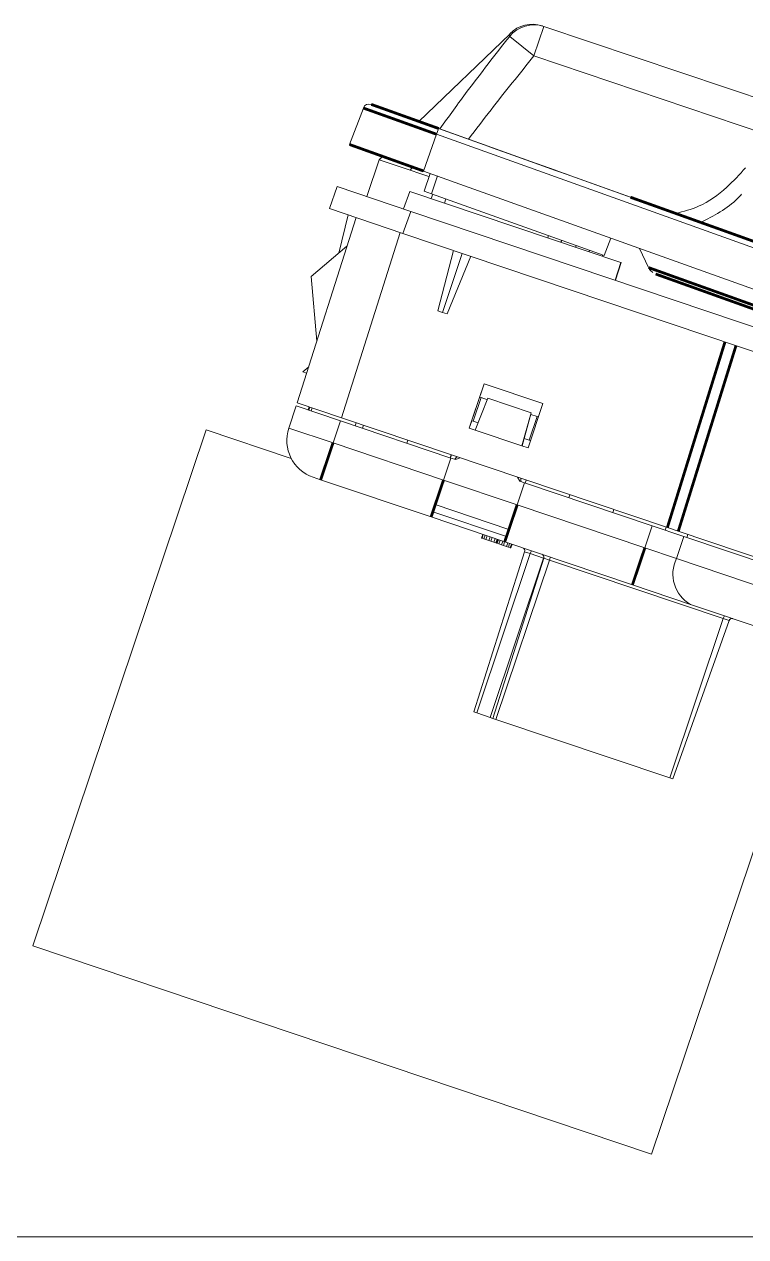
# Model space of a CAD drawing. Header units: millimetres. Extents: x -16985 to -606, y 2122 to 9380.
# Drawn here: x -7690.8 to -7644.4, y 5799.2 to 5877.1 of the extents above; entities that cross this region are included whole.
import ezdxf

# ---------------------------------------------------------------- set-up
doc = ezdxf.new("R2010")
doc.units = ezdxf.units.MM
for name, pattern in [('K5LT32768', [0]), ('K5LT32769', [0]), ('K5LT_THIN', [0])]:
    doc.linetypes.add(name, pattern=pattern)

msp = doc.modelspace()

# ---------------------------------------------------------------- linework, layer by layer
at = {"color": 7, "linetype": 'K5LT_THIN', "lineweight": 18}
for p, q in [((-7657.415, 5876.974), (-7658.053, 5875.079)), ((-7657.415, 5876.974), (-7642.298, 5871.887)), ((-7659.604, 5876.477), (-7665.446, 5870.865)), ((-7659.607, 5876.33), (-7658.053, 5875.079)), ((-7669.021, 5871.726), (-7669.907, 5869.381)), ((-7668.501, 5871.958), (-7668.512, 5871.961)), ((-7664.308, 5870.04), (-7665.153, 5867.679)), ((-7664.308, 5870.04), (-7639.206, 5861.055)), ((-7664.176, 5870.41), (-7639.073, 5861.425)), ((-7648.923, 5864.951), (-7664.162, 5870.405)), ((-7661.533, 5869.464), (-7661.536, 5869.465)), ((-7661.536, 5869.465), (-7659.097, 5868.592)), ((-7661.519, 5869.459), (-7661.533, 5869.464)), ((-7661.522, 5869.46), (-7659.097, 5868.592)), ((-7661.519, 5869.459), (-7661.522, 5869.46)), ((-7660.664, 5869.153), (-7661.519, 5869.459)), ((-7660.667, 5869.154), (-7660.664, 5869.153)), ((-7659.097, 5868.592), (-7660.667, 5869.154)), ((-7660.651, 5869.148), (-7660.664, 5869.153)), ((-7659.097, 5868.592), (-7660.654, 5869.149)), ((-7660.654, 5869.149), (-7660.651, 5869.148)), ((-7667.988, 5868.465), (-7668.805, 5866.036)), ((-7668.008, 5868.405), (-7666, 5867.73)), ((-7667.783, 5868.62), (-7668.007, 5868.405)), ((-7659.097, 5868.592), (-7656.668, 5867.723)), ((-7657.522, 5868.028), (-7659.097, 5868.592)), ((-7659.097, 5868.592), (-7656.654, 5867.718)), ((-7657.536, 5868.033), (-7658.611, 5868.418)), ((-7658.243, 5868.286), (-7658.253, 5868.29)), ((-7658.253, 5868.29), (-7657.536, 5868.033)), ((-7657.21, 5867.917), (-7658.243, 5868.286)), ((-7665.382, 5867.522), (-7666, 5867.73)), ((-7664.801, 5867.326), (-7665.382, 5867.522)), ((-7665.153, 5867.679), (-7634.932, 5856.863)), ((-7665.117, 5866.392), (-7664.732, 5867.529)), ((-7657.536, 5868.033), (-7657.522, 5868.028)), ((-7657.536, 5868.033), (-7657.536, 5868.033)), ((-7657.522, 5868.028), (-7657.522, 5868.028)), ((-7657.21, 5867.917), (-7657.211, 5867.917)), ((-7655.785, 5867.407), (-7657.21, 5867.917)), ((-7656.668, 5867.723), (-7656.667, 5867.722)), ((-7656.667, 5867.722), (-7656.654, 5867.718)), ((-7656.654, 5867.718), (-7656.654, 5867.718)), ((-7656.654, 5867.718), (-7655.775, 5867.403)), ((-7664.641, 5866.221), (-7664.256, 5867.358)), ((-7655.775, 5867.403), (-7655.785, 5867.407)), ((-7671.209, 5865.262), (-7670.706, 5866.676)), ((-7670.706, 5866.676), (-7665.969, 5865.082)), ((-7666.439, 5865.24), (-7666.037, 5866.37)), ((-7666.037, 5866.37), (-7652.449, 5861.797)), ((-7665.117, 5866.392), (-7664.641, 5866.221)), ((-7664.648, 5865.903), (-7664.546, 5866.187)), ((-7653.531, 5862.245), (-7664.641, 5866.221)), ((-7666.473, 5863.668), (-7671.209, 5865.262)), ((-7663.799, 5865.617), (-7663.706, 5865.887)), ((-7673.274, 5852.768), (-7669.493, 5864.685)), ((-7670.008, 5864.858), (-7670.607, 5862.398)), ((-7666.473, 5863.668), (-7665.969, 5865.082)), ((-7629.954, 5852.961), (-7665.969, 5865.082)), ((-7670.431, 5851.812), (-7666.651, 5863.728)), ((-7630.432, 5851.539), (-7666.473, 5863.668)), ((-7670.078, 5862.842), (-7672.38, 5860.908)), ((-7657.158, 5863.383), (-7657.109, 5863.526)), ((-7656.307, 5863.096), (-7656.261, 5863.222)), ((-7656.306, 5863.096), (-7656.261, 5863.222)), ((-7655.359, 5862.777), (-7655.32, 5862.885)), ((-7653.531, 5862.245), (-7653.107, 5863.368)), ((-7653.524, 5862.243), (-7653.1, 5863.365)), ((-7663.211, 5862.57), (-7664.236, 5858.695)), ((-7662.653, 5862.383), (-7663.929, 5858.592)), ((-7662.096, 5862.195), (-7663.622, 5858.489)), ((-7654.5, 5862.488), (-7654.466, 5862.58)), ((-7654.498, 5862.487), (-7654.465, 5862.579)), ((-7653.651, 5862.202), (-7653.624, 5862.278)), ((-7653.651, 5862.202), (-7653.624, 5862.278)), ((-7653.651, 5862.202), (-7653.623, 5862.278)), ((-7653.65, 5862.202), (-7653.623, 5862.278)), ((-7653.647, 5862.201), (-7653.62, 5862.277)), ((-7653.647, 5862.201), (-7653.62, 5862.277)), ((-7653.647, 5862.201), (-7653.619, 5862.277)), ((-7653.646, 5862.201), (-7653.619, 5862.277)), ((-7653.531, 5862.245), (-7653.524, 5862.243)), ((-7651.253, 5862.704), (-7650.669, 5861.47)), ((-7652.812, 5860.653), (-7652.449, 5861.797)), ((-7652.804, 5860.651), (-7652.441, 5861.795)), ((-7652.449, 5861.797), (-7652.441, 5861.795)), ((-7672.38, 5860.908), (-7672.013, 5856.741)), ((-7663.929, 5858.592), (-7664.236, 5858.695)), ((-7663.622, 5858.489), (-7663.929, 5858.592)), ((-7672.917, 5854.759), (-7672.539, 5855.086)), ((-7672.669, 5854.675), (-7672.917, 5854.759)), ((-7661.254, 5853.999), (-7662.211, 5851.156)), ((-7661.956, 5851.914), (-7661.254, 5853.999)), ((-7657.463, 5852.723), (-7661.254, 5853.999)), ((-7670.431, 5851.812), (-7673.274, 5852.768)), ((-7661.446, 5853.114), (-7661.956, 5851.597)), ((-7661.446, 5853.114), (-7661.956, 5851.597)), ((-7661.818, 5851.023), (-7661.006, 5853.071)), ((-7661.541, 5853.146), (-7661.446, 5853.114)), ((-7661.446, 5853.114), (-7661.446, 5853.114)), ((-7661.446, 5853.114), (-7661.043, 5852.978)), ((-7658.221, 5852.134), (-7661.006, 5853.071)), ((-7657.463, 5852.723), (-7658.42, 5849.88)), ((-7673.337, 5852.579), (-7673.816, 5851.157)), ((-7673.337, 5852.579), (-7670.495, 5851.622)), ((-7672.577, 5852.323), (-7672.513, 5852.512)), ((-7672.53, 5852.307), (-7672.467, 5852.497)), ((-7672.389, 5852.26), (-7672.322, 5852.448)), ((-7661.956, 5851.914), (-7662.211, 5851.155)), ((-7661.956, 5851.914), (-7661.956, 5851.914)), ((-7658.814, 5850.012), (-7658.221, 5852.134)), ((-7658.813, 5850.012), (-7658.221, 5852.134)), ((-7657.845, 5851.902), (-7658.355, 5850.385)), ((-7658.248, 5852.037), (-7657.845, 5851.902)), ((-7658.221, 5852.134), (-7658.221, 5852.134)), ((-7657.845, 5851.902), (-7657.75, 5851.87)), ((-7670.974, 5850.2), (-7673.816, 5851.157)), ((-7670.495, 5851.622), (-7670.974, 5850.2)), ((-7670.495, 5851.622), (-7663.387, 5849.23)), ((-7649.463, 5844.755), (-7670.431, 5851.812)), ((-7669.009, 5851.333), (-7669.073, 5851.144)), ((-7661.818, 5851.023), (-7662.211, 5851.156)), ((-7662.043, 5851.627), (-7662.203, 5851.153)), ((-7662.044, 5851.627), (-7662.203, 5851.153)), ((-7662.052, 5851.629), (-7661.956, 5851.597)), ((-7661.956, 5851.597), (-7661.956, 5851.597)), ((-7661.956, 5851.597), (-7661.633, 5851.489)), ((-7690.289, 5817.873), (-7679.126, 5851.045)), ((-7673.665, 5849.207), (-7679.126, 5851.045)), ((-7666.166, 5850.376), (-7666.23, 5850.187)), ((-7666.23, 5850.187), (-7666.166, 5850.376)), ((-7658.814, 5850.012), (-7661.818, 5851.023)), ((-7658.806, 5850.009), (-7658.671, 5850.492)), ((-7658.805, 5850.009), (-7658.671, 5850.492)), ((-7658.679, 5850.494), (-7658.355, 5850.385)), ((-7658.355, 5850.385), (-7658.261, 5850.354)), ((-7663.865, 5847.808), (-7670.974, 5850.2)), ((-7658.814, 5850.012), (-7658.814, 5850.012)), ((-7658.42, 5849.88), (-7658.814, 5850.012)), ((-7663.865, 5847.808), (-7663.387, 5849.23)), ((-7663.865, 5847.808), (-7663.387, 5849.23)), ((-7663.428, 5849.244), (-7663.367, 5849.434)), ((-7663.367, 5849.434), (-7663.427, 5849.244)), ((-7663.421, 5849.241), (-7663.36, 5849.432)), ((-7663.42, 5849.241), (-7663.36, 5849.432)), ((-7663.387, 5849.23), (-7663.387, 5849.23)), ((-7663.079, 5849.126), (-7663.387, 5849.23)), ((-7663.003, 5849.312), (-7663.136, 5849.145)), ((-7662.805, 5849.245), (-7663.079, 5849.126)), ((-7671.77, 5847.831), (-7672.244, 5847.99)), ((-7658.955, 5847.739), (-7659.102, 5847.999)), ((-7659.102, 5847.999), (-7658.955, 5847.738)), ((-7664.662, 5845.439), (-7671.77, 5847.831)), ((-7659.126, 5846.213), (-7658.648, 5847.635)), ((-7658.648, 5847.635), (-7658.955, 5847.739)), ((-7658.896, 5847.93), (-7658.891, 5847.717)), ((-7658.896, 5847.929), (-7658.891, 5847.717)), ((-7658.648, 5847.635), (-7650.432, 5844.87)), ((-7658.606, 5847.621), (-7658.539, 5847.81)), ((-7655.741, 5846.868), (-7655.804, 5846.678)), ((-7664.662, 5845.439), (-7664.548, 5845.777)), ((-7650.91, 5843.448), (-7659.126, 5846.213)), ((-7652.897, 5845.911), (-7652.961, 5845.721)), ((-7652.961, 5845.721), (-7652.897, 5845.911)), ((-7664.662, 5845.439), (-7659.923, 5843.844)), ((-7661.343, 5844.322), (-7661.423, 5844.085)), ((-7661.303, 5844.308), (-7661.383, 5844.071)), ((-7661.182, 5844.267), (-7661.262, 5844.03)), ((-7661.061, 5844.227), (-7661.141, 5843.99)), ((-7660.859, 5844.159), (-7660.939, 5843.922)), ((-7660.738, 5844.118), (-7660.818, 5843.881)), ((-7650.91, 5843.448), (-7650.432, 5844.87)), ((-7650.432, 5844.87), (-7648.396, 5844.185)), ((-7648.76, 5844.518), (-7649.463, 5844.755)), ((-7648.874, 5842.763), (-7648.396, 5844.185)), ((-7629.434, 5838.015), (-7648.76, 5844.518)), ((-7648.396, 5844.185), (-7636.975, 5840.341)), ((-7661.383, 5844.071), (-7661.423, 5844.085)), ((-7661.262, 5844.03), (-7661.383, 5844.071)), ((-7661.141, 5843.99), (-7661.262, 5844.03)), ((-7660.939, 5843.922), (-7661.141, 5843.99)), ((-7660.818, 5843.881), (-7660.939, 5843.922)), ((-7660.616, 5843.813), (-7660.818, 5843.881)), ((-7660.537, 5844.05), (-7660.616, 5843.813)), ((-7660.495, 5843.773), (-7660.616, 5843.813)), ((-7660.416, 5844.009), (-7660.495, 5843.773)), ((-7660.455, 5843.759), (-7660.495, 5843.773)), ((-7660.375, 5843.996), (-7660.455, 5843.759)), ((-7660.415, 5843.745), (-7660.455, 5843.759)), ((-7660.335, 5843.982), (-7660.415, 5843.745)), ((-7660.294, 5843.705), (-7660.415, 5843.745)), ((-7660.214, 5843.942), (-7660.294, 5843.705)), ((-7660.132, 5843.65), (-7660.294, 5843.705)), ((-7660.053, 5843.887), (-7660.132, 5843.65)), ((-7660.011, 5843.61), (-7660.132, 5843.65)), ((-7659.932, 5843.847), (-7660.011, 5843.61)), ((-7659.81, 5843.542), (-7660.011, 5843.61)), ((-7651.707, 5841.079), (-7659.923, 5843.844)), ((-7659.73, 5843.779), (-7659.81, 5843.542)), ((-7659.689, 5843.501), (-7659.81, 5843.542)), ((-7659.609, 5843.738), (-7659.689, 5843.501)), ((-7659.568, 5843.46), (-7659.689, 5843.501)), ((-7659.488, 5843.697), (-7659.568, 5843.46)), ((-7659.527, 5843.447), (-7659.568, 5843.46)), ((-7659.447, 5843.684), (-7659.527, 5843.447)), ((-7659.447, 5843.684), (-7659.527, 5843.447)), ((-7659.526, 5843.446), (-7659.527, 5843.447)), ((-7659.446, 5843.683), (-7659.526, 5843.446)), ((-7659.446, 5843.683), (-7659.526, 5843.446)), ((-7659.526, 5843.446), (-7659.526, 5843.446)), ((-7659.525, 5843.446), (-7659.526, 5843.446)), ((-7659.445, 5843.683), (-7659.525, 5843.446)), ((-7659.445, 5843.683), (-7659.525, 5843.446)), ((-7659.524, 5843.446), (-7659.525, 5843.446)), ((-7659.444, 5843.682), (-7659.524, 5843.446)), ((-7659.523, 5843.445), (-7659.524, 5843.446)), ((-7659.444, 5843.682), (-7659.523, 5843.445)), ((-7648.874, 5842.763), (-7650.91, 5843.448)), ((-7658.646, 5843.207), (-7661.914, 5832.907)), ((-7658.278, 5843.083), (-7661.724, 5832.844)), ((-7660.871, 5832.557), (-7657.425, 5842.796)), ((-7657.415, 5842.792), (-7660.682, 5832.493)), ((-7657.047, 5842.668), (-7660.492, 5832.429)), ((-7658.278, 5843.083), (-7658.646, 5843.207)), ((-7657.425, 5842.796), (-7658.278, 5843.083)), ((-7657.047, 5842.668), (-7657.415, 5842.792)), ((-7645.863, 5838.905), (-7657.047, 5842.668)), ((-7637.429, 5838.911), (-7648.874, 5842.763)), ((-7647.974, 5839.822), (-7651.707, 5841.079)), ((-7637.886, 5836.427), (-7647.974, 5839.822)), ((-7645.863, 5838.905), (-7649.309, 5828.665)), ((-7645.494, 5838.781), (-7649.119, 5828.602)), ((-7645.493, 5838.78), (-7649.118, 5828.601)), ((-7645.491, 5838.779), (-7649.116, 5828.6)), ((-7645.49, 5838.779), (-7649.114, 5828.6)), ((-7645.494, 5838.781), (-7645.863, 5838.905)), ((-7645.493, 5838.78), (-7645.494, 5838.781)), ((-7645.49, 5838.779), (-7645.491, 5838.779)), ((-7650.483, 5804.477), (-7639.638, 5836.701)), ((-7661.724, 5832.844), (-7661.914, 5832.907)), ((-7661.724, 5832.844), (-7660.871, 5832.557)), ((-7660.682, 5832.493), (-7660.871, 5832.557)), ((-7660.492, 5832.429), (-7660.682, 5832.493)), ((-7660.492, 5832.429), (-7649.309, 5828.665)), ((-7649.119, 5828.602), (-7649.309, 5828.665)), ((-7649.119, 5828.602), (-7649.118, 5828.601)), ((-7649.116, 5828.6), (-7649.118, 5828.601)), ((-7649.116, 5828.6), (-7649.114, 5828.6)), ((-7650.483, 5804.477), (-7690.289, 5817.873)), ((-7740.495, 5799.17), (-7573.554, 5799.17))]:
    msp.add_line(p, q, dxfattribs=at)
at = {"color": 8, "linetype": 'K5LT32768', "lineweight": 15, "true_color": 0x808080}
for p, q in [((-7643.194, 5870.078), (-7658.053, 5875.079)), ((-7666, 5867.73), (-7665.858, 5867.932)), ((-7669.547, 5851.303), (-7669.483, 5851.493)), ((-7659.126, 5846.213), (-7663.865, 5847.808)), ((-7659.809, 5844.183), (-7664.548, 5845.777)), ((-7659.654, 5844.644), (-7664.393, 5846.239)), ((-7649.611, 5844.594), (-7649.547, 5844.783)), ((-7648.204, 5844.12), (-7648.137, 5844.309)), ((-7645.491, 5838.779), (-7645.493, 5838.78))]:
    msp.add_line(p, q, dxfattribs=at)
at = {"color": 7, "linetype": 'K5LT_THIN', "const_width": 0.18}
for points in [[(-7669.021, 5871.726), (-7668.931, 5871.694), (-7668.663, 5871.598), (-7668.227, 5871.442), (-7667.641, 5871.232), (-7666.927, 5870.977), (-7666.112, 5870.685), (-7665.228, 5870.369), (-7664.308, 5870.04)], [(-7668.512, 5871.961), (-7668.429, 5871.932), (-7668.182, 5871.843), (-7667.782, 5871.7), (-7667.242, 5871.507), (-7666.585, 5871.272), (-7665.836, 5871.004), (-7665.022, 5870.712), (-7664.176, 5870.41)], [(-7664.162, 5870.405), (-7665.008, 5870.708), (-7665.822, 5870.999), (-7666.572, 5871.267), (-7667.229, 5871.503), (-7667.769, 5871.696), (-7668.17, 5871.839), (-7668.417, 5871.928), (-7668.501, 5871.958)], [(-7665.153, 5867.679), (-7666.081, 5868.011), (-7666.973, 5868.33), (-7667.795, 5868.625), (-7668.515, 5868.882), (-7669.106, 5869.094), (-7669.545, 5869.251), (-7669.816, 5869.348), (-7669.907, 5869.381)], [(-7649.066, 5865.002), (-7649.092, 5865.011), (-7650.276, 5865.435), (-7651.135, 5865.742), (-7651.656, 5865.929), (-7651.831, 5865.991), (-7651.658, 5865.929), (-7651.139, 5865.744), (-7650.282, 5865.437), (-7649.099, 5865.014), (-7647.609, 5864.48), (-7645.833, 5863.845), (-7643.798, 5863.116), (-7641.533, 5862.306), (-7639.073, 5861.425)], [(-7632.551, 5854.737), (-7635.164, 5855.672), (-7637.684, 5856.574), (-7640.069, 5857.427), (-7642.279, 5858.218), (-7644.276, 5858.933), (-7646.027, 5859.559), (-7647.501, 5860.087), (-7648.674, 5860.507), (-7649.526, 5860.812), (-7650.043, 5860.997), (-7650.216, 5861.059)], [(-7645.753, 5856.695), (-7647.729, 5850.336), (-7649.463, 5844.755)], [(-7645.044, 5856.457), (-7647.023, 5850.099), (-7648.76, 5844.518)], [(-7671.77, 5847.831), (-7671.755, 5847.876), (-7671.71, 5848.011), (-7671.636, 5848.23), (-7671.537, 5848.525), (-7671.416, 5848.884), (-7671.279, 5849.294), (-7671.129, 5849.738), (-7670.974, 5850.2)], [(-7663.865, 5847.808), (-7664.021, 5847.346), (-7664.17, 5846.901), (-7664.308, 5846.492), (-7664.429, 5846.133), (-7664.528, 5845.838), (-7664.602, 5845.619), (-7664.647, 5845.484), (-7664.662, 5845.439)], [(-7664.393, 5846.239), (-7664.365, 5846.322), (-7664.323, 5846.447), (-7664.268, 5846.61), (-7664.202, 5846.807), (-7664.126, 5847.031), (-7664.044, 5847.278), (-7663.956, 5847.539), (-7663.865, 5847.808)], [(-7664.548, 5845.777), (-7664.521, 5845.857), (-7664.495, 5845.933), (-7664.471, 5846.006), (-7664.449, 5846.072), (-7664.429, 5846.13), (-7664.413, 5846.178), (-7664.401, 5846.215), (-7664.393, 5846.239)], [(-7659.923, 5843.844), (-7659.908, 5843.889), (-7659.863, 5844.024), (-7659.789, 5844.243), (-7659.69, 5844.538), (-7659.569, 5844.897), (-7659.432, 5845.307), (-7659.282, 5845.751), (-7659.126, 5846.213)], [(-7651.707, 5841.079), (-7651.692, 5841.124), (-7651.647, 5841.259), (-7651.573, 5841.478), (-7651.474, 5841.773), (-7651.353, 5842.132), (-7651.216, 5842.542), (-7651.066, 5842.986), (-7650.91, 5843.448)], [(-7657.425, 5842.796), (-7657.423, 5842.795), (-7657.421, 5842.794), (-7657.419, 5842.794), (-7657.418, 5842.793), (-7657.416, 5842.793), (-7657.415, 5842.792), (-7657.415, 5842.792)]]:
    msp.add_lwpolyline(points, dxfattribs=at)
at = {"color": 8, "linetype": 'K5LT32769', "true_color": 0x808080, "const_width": 0.18}
msp.add_lwpolyline([(-7632.476, 5854.959), (-7635.165, 5855.921), (-7637.759, 5856.849), (-7640.215, 5857.728), (-7642.491, 5858.543), (-7644.548, 5859.279), (-7646.352, 5859.925), (-7647.871, 5860.468), (-7649.08, 5860.901), (-7649.959, 5861.216), (-7650.491, 5861.406), (-7650.669, 5861.47)], dxfattribs=at)
at = {"color": 7, "linetype": 'K5LT_THIN', "lineweight": 18}
for centre, radius, start, end in [((-7658.05, 5875.083), 1.995, 71.44285, 141.32663), ((-7658.153, 5875.112), 2, 71.41255, 135.79113), ((-7668.647, 5871.585), 0.4, 70.30776, 159.30776), ((-7387.858, 5771.201), 293.588, 160.25001, 160.32671), ((-7671.447, 5850.36), 2.5, 161.39993, 251.39993), ((-7658.837, 5843.267), 0.2, 342.39993, 71.39993), ((-7797.361, 5889.941), 146.764, 341.38097, 341.45769), ((-7657.605, 5842.853), 0.2, 342.39993, 71.39993), ((-7796.129, 5889.526), 146.764, 341.38097, 341.45769), ((-7646.871, 5841.768), 2.236, 153.58294, 240.45667), ((-7784.945, 5885.763), 146.764, 341.38097, 341.45769), ((-7645.306, 5838.714), 0.2, 71.39994, 160.39994), ((-7645.305, 5838.713), 0.2, 71.39994, 160.39994), ((-7645.303, 5838.712), 0.2, 71.39994, 160.39994), ((-7645.301, 5838.712), 0.2, 71.39994, 160.39994)]:
    msp.add_arc(centre, radius, start, end, dxfattribs=at)
for points, knots in [([(-7657.506, 5877.005), (-7657.502, 5877.003), (-7657.491, 5877), (-7657.558, 5877.022), (-7657.452, 5876.987), (-7657.415, 5876.974)], [0, 0, 0, 0, 0.313746, 0.760821, 1, 1, 1, 1]), ([(-7659.607, 5876.33), (-7659.609, 5876.385), (-7659.612, 5876.541), (-7659.56, 5876.547), (-7659.527, 5876.551)], [0, 0, 0, 0, 0.357506, 1, 1, 1, 1]), ([(-7644.427, 5867.883), (-7644.819, 5867.454), (-7645.7, 5866.49), (-7647.213, 5865.39), (-7648.421, 5865.08), (-7648.923, 5864.951)], [0, 0, 0, 0, 0.319503, 0.717264, 1, 1, 1, 1]), ([(-7644.681, 5866.192), (-7644.763, 5866.102), (-7645.495, 5865.297), (-7646.483, 5864.796), (-7647.359, 5864.351)], [0, 0, 0, 0, 0.111987, 1, 1, 1, 1]), ([(-7650.617, 5861.382), (-7650.612, 5861.372), (-7650.582, 5861.315), (-7650.505, 5861.238), (-7650.43, 5861.17), (-7650.389, 5861.146), (-7650.386, 5861.144)], [0, 0, 0, 0, 0.099322, 0.576097, 0.962528, 1, 1, 1, 1])]:
    msp.add_open_spline(points, degree=3, knots=knots, dxfattribs=at)
at = {"color": 8, "linetype": 'K5LT32768', "lineweight": 15, "true_color": 0x808080}
for points, knots in [([(-7664.1, 5870.383), (-7663.516, 5871.193), (-7662.063, 5873.21), (-7660.526, 5875.162), (-7659.607, 5876.33)], [0, 0, 0, 0, 0.401932, 1, 1, 1, 1]), ([(-7658.053, 5875.079), (-7658.977, 5873.926), (-7660.396, 5872.155), (-7661.779, 5870.354), (-7662.262, 5869.725)], [0, 0, 0, 0, 0.650613, 1, 1, 1, 1])]:
    msp.add_open_spline(points, degree=3, knots=knots, dxfattribs=at)

doc.saveas('drawing.dxf')
